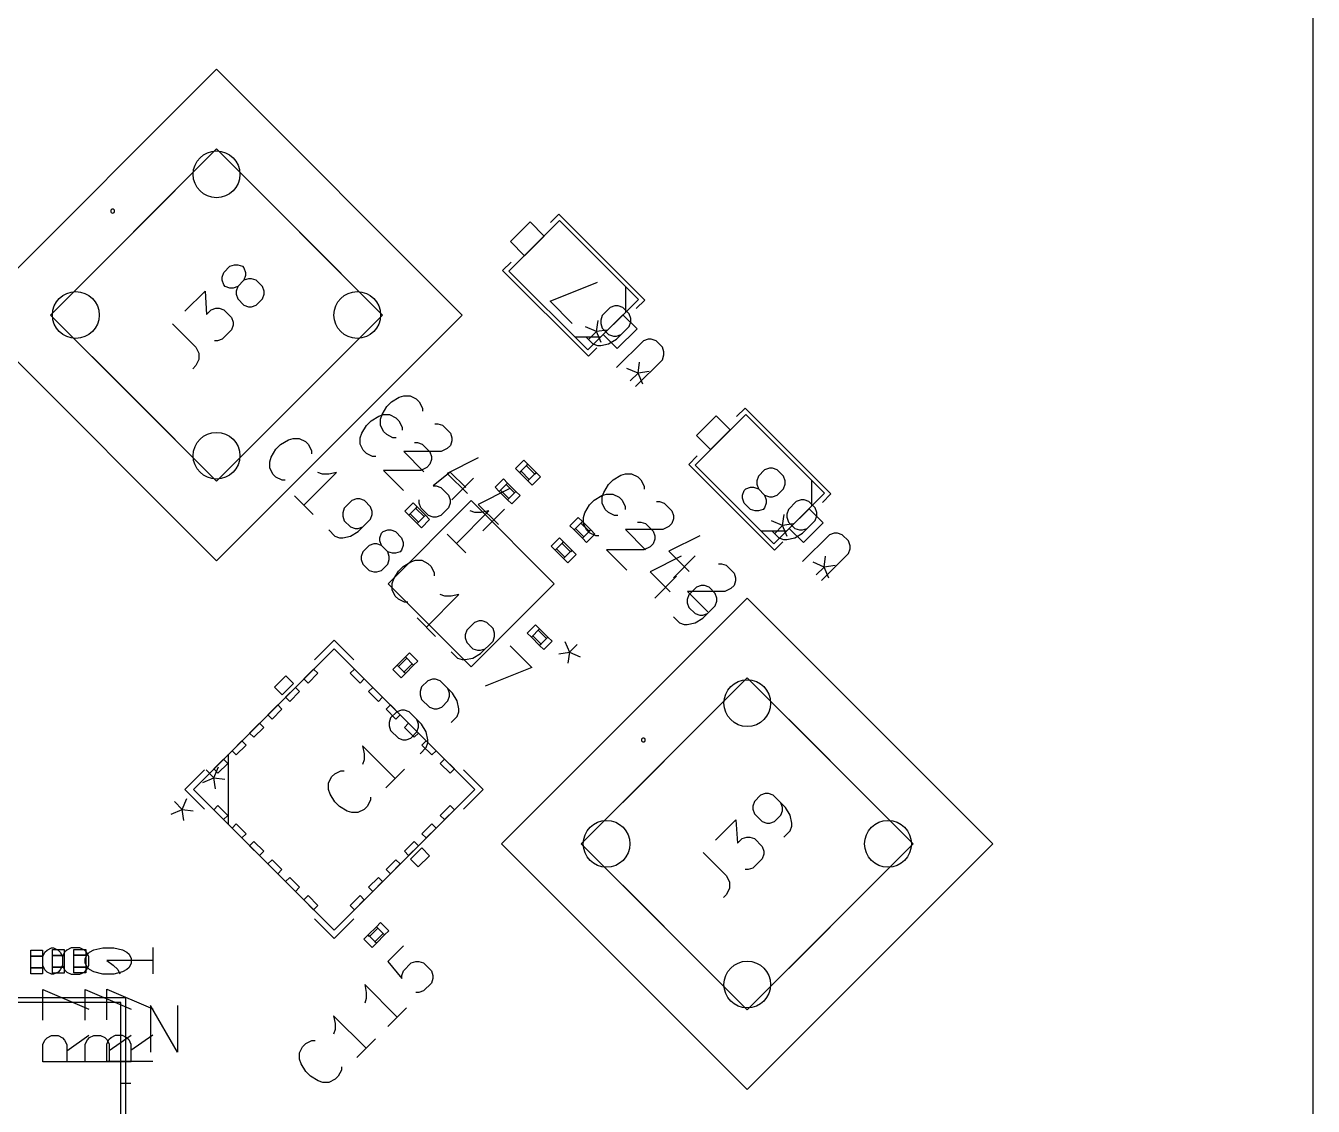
# Model space of a CAD drawing. Header units: millimetres. Extents: x -1 to 260, y -56 to 300.
# Drawn here: x 227.13 to 260, y 218.91 to 246.49 of the extents above; entities that cross this region are included whole.
import ezdxf

# ---------------------------------------------------------------- set-up
doc = ezdxf.new("R2010")
doc.units = ezdxf.units.MM
for name, color, linetype, true_color in [('Edge.Cuts', 254, 'CONTINUOUS', 0xd0d2cd), ('F.Fab', 9, 'CONTINUOUS', 0xafafaf), ('F.Silkscreen', 41, 'CONTINUOUS', 0xf2eda1)]:
    doc.layers.add(name, color=color, linetype=linetype, true_color=true_color)

msp = doc.modelspace()

# ---------------------------------------------------------------- linework, layer by layer
at = {"layer": 'Edge.Cuts', "linetype": 'CONTINUOUS'}
msp.add_line((260, 0), (260, 300), dxfattribs=at)
at = {"layer": 'Edge.Cuts'}
for centre in [(232, 242.702102), (228.407898, 239.11), (235.592102, 239.11), (232, 235.517898), (245.55, 229.202102), (241.957898, 225.61), (249.142102, 225.61), (245.55, 222.017898)]:
    msp.add_circle(centre, 0.5969, dxfattribs=at)
at = {"layer": 'F.Fab', "linetype": 'CONTINUOUS'}
for p, q in [((225.727963, 239.11), (232, 245.382037)), ((232, 245.382037), (238.272037, 239.11)), ((227.761602, 239.11), (232, 243.348398)), ((232, 243.348398), (236.238398, 239.11)), ((240.759477, 241.521701), (239.46632, 240.228544)), ((240.005135, 241.48578), (239.502241, 240.982886)), ((240.364345, 241.12657), (240.005135, 241.48578)), ((242.771054, 239.510124), (240.759477, 241.521701)), ((239.502241, 240.982886), (239.861451, 240.623676)), ((239.861451, 240.623676), (240.364345, 241.12657)), ((239.46632, 240.228544), (241.477897, 238.216967)), ((242.447765, 239.186835), (242.447765, 239.833413)), ((241.477897, 238.216967), (242.771054, 239.510124)), ((232, 232.837963), (225.727963, 239.11)), ((232, 234.871602), (227.761602, 239.11)), ((236.238398, 239.11), (232, 234.871602)), ((238.272037, 239.11), (232, 232.837963)), ((242.375923, 239.114992), (241.873029, 238.612098)), ((242.735133, 238.755782), (242.375923, 239.114992)), ((241.700681, 238.68683), (241.4193, 238.807422)), ((241.499694, 238.485844), (241.700681, 238.68683)), ((241.700681, 238.68683), (241.740878, 238.968212)), ((241.982062, 238.727028), (241.700681, 238.68683)), ((241.821273, 238.405449), (241.700681, 238.68683)), ((242.232239, 238.252888), (242.735133, 238.755782)), ((241.801186, 238.540256), (241.154608, 238.540256)), ((241.873029, 238.612098), (242.232239, 238.252888)), ((245.510118, 236.57106), (244.216961, 235.277903)), ((244.755776, 236.535139), (244.252882, 236.032245)), ((245.114986, 236.175929), (244.755776, 236.535139)), ((247.521695, 234.559483), (245.510118, 236.57106)), ((244.252882, 236.032245), (244.612092, 235.673035)), ((244.612092, 235.673035), (245.114986, 236.175929)), ((239.632077, 235.192581), (239.844209, 235.404713)), ((239.844209, 235.404713), (239.950275, 235.298647)), ((239.738143, 235.086515), (239.632077, 235.192581)), ((239.950275, 235.298647), (239.738143, 235.086515)), ((239.738143, 235.086515), (239.773498, 235.12187)), ((239.950275, 234.874383), (239.738143, 235.086515)), ((239.773498, 235.12187), (239.98563, 234.909738)), ((239.91492, 235.263292), (239.950275, 235.298647)), ((240.127052, 235.05116), (239.91492, 235.263292)), ((239.950275, 235.298647), (240.162407, 235.086515)), ((239.950275, 234.874383), (240.162407, 235.086515)), ((240.162407, 235.086515), (240.127052, 235.05116)), ((240.162407, 235.086515), (240.268473, 234.980449)), ((244.216961, 235.277903), (246.228538, 233.266326)), ((239.112333, 234.712325), (239.324465, 234.924457)), ((239.218399, 234.606259), (239.112333, 234.712325)), ((239.430531, 234.818391), (239.218399, 234.606259)), ((239.324465, 234.924457), (239.430531, 234.818391)), ((239.395176, 234.783036), (239.430531, 234.818391)), ((239.607308, 234.570904), (239.395176, 234.783036)), ((239.430531, 234.818391), (239.642663, 234.606259)), ((239.98563, 234.909738), (239.950275, 234.874383)), ((240.056341, 234.768317), (239.950275, 234.874383)), ((240.268473, 234.980449), (240.056341, 234.768317)), ((247.198406, 234.236194), (247.198406, 234.882772)), ((239.218399, 234.606259), (239.253754, 234.641614)), ((239.430531, 234.394127), (239.218399, 234.606259)), ((239.253754, 234.641614), (239.465886, 234.429482)), ((239.430531, 234.394127), (239.642663, 234.606259)), ((239.465886, 234.429482), (239.430531, 234.394127)), ((239.536597, 234.288061), (239.430531, 234.394127)), ((239.748729, 234.500193), (239.536597, 234.288061)), ((239.642663, 234.606259), (239.607308, 234.570904)), ((239.642663, 234.606259), (239.748729, 234.500193)), ((246.228538, 233.266326), (247.521695, 234.559483)), ((238.5, 234.37132), (236.37868, 232.25)), ((236.804161, 234.103853), (237.016293, 234.315985)), ((236.910227, 233.997787), (236.804161, 234.103853)), ((237.122359, 234.209919), (236.910227, 233.997787)), ((237.016293, 234.315985), (237.122359, 234.209919)), ((237.087004, 234.174564), (237.122359, 234.209919)), ((237.299136, 233.962432), (237.087004, 234.174564)), ((237.122359, 234.209919), (237.334491, 233.997787)), ((240.62132, 232.25), (238.5, 234.37132)), ((247.126564, 234.164351), (246.62367, 233.661457)), ((247.485774, 233.805141), (247.126564, 234.164351)), ((236.910227, 233.997787), (236.945582, 234.033142)), ((237.122359, 233.785655), (236.910227, 233.997787)), ((236.945582, 234.033142), (237.157714, 233.82101)), ((237.122359, 233.785655), (237.334491, 233.997787)), ((237.157714, 233.82101), (237.122359, 233.785655)), ((237.228425, 233.679589), (237.122359, 233.785655)), ((237.440557, 233.891721), (237.228425, 233.679589)), ((237.334491, 233.997787), (237.299136, 233.962432)), ((237.334491, 233.997787), (237.440557, 233.891721)), ((241.021652, 233.729422), (241.233784, 233.941554)), ((241.127718, 233.623356), (241.021652, 233.729422)), ((241.33985, 233.835488), (241.127718, 233.623356)), ((241.233784, 233.941554), (241.33985, 233.835488)), ((241.304495, 233.800133), (241.33985, 233.835488)), ((241.516627, 233.588001), (241.304495, 233.800133)), ((241.33985, 233.835488), (241.551982, 233.623356)), ((246.451322, 233.736189), (246.169941, 233.856781)), ((246.250335, 233.535203), (246.451322, 233.736189)), ((246.451322, 233.736189), (246.491519, 234.017571)), ((246.732703, 233.776387), (246.451322, 233.736189)), ((246.571914, 233.454808), (246.451322, 233.736189)), ((246.98288, 233.302247), (247.485774, 233.805141)), ((240.541398, 233.209678), (240.75353, 233.42181)), ((240.75353, 233.42181), (240.859596, 233.315744)), ((241.127718, 233.623356), (241.163073, 233.658711)), ((241.33985, 233.411224), (241.127718, 233.623356)), ((241.163073, 233.658711), (241.375205, 233.446579)), ((241.33985, 233.411224), (241.551982, 233.623356)), ((241.375205, 233.446579), (241.33985, 233.411224)), ((241.445916, 233.305158), (241.33985, 233.411224)), ((241.658048, 233.51729), (241.445916, 233.305158)), ((241.551982, 233.623356), (241.516627, 233.588001)), ((241.551982, 233.623356), (241.658048, 233.51729)), ((246.551827, 233.589615), (245.905249, 233.589615)), ((246.62367, 233.661457), (246.98288, 233.302247)), ((240.647464, 233.103612), (240.541398, 233.209678)), ((240.859596, 233.315744), (240.647464, 233.103612)), ((240.647464, 233.103612), (240.682819, 233.138967)), ((240.859596, 232.89148), (240.647464, 233.103612)), ((240.682819, 233.138967), (240.894951, 232.926835)), ((240.824241, 233.280389), (240.859596, 233.315744)), ((241.036373, 233.068257), (240.824241, 233.280389)), ((240.859596, 233.315744), (241.071728, 233.103612)), ((240.859596, 232.89148), (241.071728, 233.103612)), ((241.071728, 233.103612), (241.036373, 233.068257)), ((241.071728, 233.103612), (241.177794, 232.997546)), ((240.894951, 232.926835), (240.859596, 232.89148)), ((240.965662, 232.785414), (240.859596, 232.89148)), ((241.177794, 232.997546), (240.965662, 232.785414)), ((238.5, 230.12868), (236.37868, 232.25)), ((240.62132, 232.25), (238.5, 230.12868)), ((239.277963, 225.61), (245.55, 231.882037)), ((245.55, 231.882037), (251.822037, 225.61)), ((239.930702, 230.992097), (240.142834, 231.204229)), ((240.2489, 231.098163), (240.036768, 230.886031)), ((240.142834, 231.204229), (240.2489, 231.098163)), ((240.213545, 231.062808), (240.2489, 231.098163)), ((240.2489, 231.098163), (240.461032, 230.886031)), ((240.036768, 230.886031), (239.930702, 230.992097)), ((240.036768, 230.886031), (240.072123, 230.921386)), ((240.2489, 230.673899), (240.036768, 230.886031)), ((240.072123, 230.921386), (240.284255, 230.709254)), ((240.425677, 230.850676), (240.213545, 231.062808)), ((240.2489, 230.673899), (240.461032, 230.886031)), ((240.567098, 230.779965), (240.354966, 230.567833)), ((240.461032, 230.886031), (240.425677, 230.850676)), ((240.461032, 230.886031), (240.567098, 230.779965)), ((235, 230.592102), (231.407898, 227)), ((238.592102, 227), (235, 230.592102)), ((236.82, 230.382132), (236.926066, 230.488198)), ((236.926066, 230.488198), (237.138198, 230.276066)), ((240.284255, 230.709254), (240.2489, 230.673899)), ((240.354966, 230.567833), (240.2489, 230.673899)), ((236.501802, 230.063934), (236.607868, 230.17)), ((236.607868, 230.17), (236.82, 230.382132)), ((236.607868, 230.17), (236.82, 229.957868)), ((236.643223, 230.134645), (236.607868, 230.17)), ((236.855355, 230.346777), (236.643223, 230.134645)), ((236.784645, 229.993223), (236.996777, 230.205355)), ((236.82, 230.382132), (236.855355, 230.346777)), ((237.032132, 230.17), (236.82, 230.382132)), ((237.032132, 230.17), (236.82, 229.957868)), ((236.996777, 230.205355), (237.032132, 230.17)), ((237.138198, 230.276066), (237.032132, 230.17)), ((234.227698, 229.8198), (234.479145, 230.071248)), ((234.335461, 229.712037), (234.227698, 229.8198)), ((234.586908, 229.963485), (234.335461, 229.712037)), ((234.479145, 230.071248), (234.586908, 229.963485)), ((235.413092, 229.963485), (235.520855, 230.071248)), ((235.664539, 229.712037), (235.413092, 229.963485)), ((235.520855, 230.071248), (235.772302, 229.8198)), ((235.772302, 229.8198), (235.664539, 229.712037)), ((236.713934, 229.851802), (236.501802, 230.063934)), ((236.82, 229.957868), (236.713934, 229.851802)), ((236.82, 229.957868), (236.784645, 229.993223)), ((241.311602, 225.61), (245.55, 229.848398)), ((245.55, 229.848398), (249.788398, 225.61)), ((233.760725, 229.352827), (234.012172, 229.604274)), ((234.119935, 229.496511), (233.868488, 229.245064)), ((234.012172, 229.604274), (234.119935, 229.496511)), ((235.880065, 229.496511), (235.987828, 229.604274)), ((236.131512, 229.245064), (235.880065, 229.496511)), ((235.987828, 229.604274), (236.239275, 229.352827)), ((233.311712, 228.903814), (233.563159, 229.155261)), ((233.563159, 229.155261), (233.670922, 229.047498)), ((233.868488, 229.245064), (233.760725, 229.352827)), ((236.239275, 229.352827), (236.131512, 229.245064)), ((236.329078, 229.047498), (236.436841, 229.155261)), ((236.436841, 229.155261), (236.688288, 228.903814)), ((233.419475, 228.796051), (233.311712, 228.903814)), ((233.670922, 229.047498), (233.419475, 228.796051)), ((236.580525, 228.796051), (236.329078, 229.047498)), ((236.688288, 228.903814), (236.580525, 228.796051)), ((232.844739, 228.436841), (233.096186, 228.688288)), ((233.203949, 228.580525), (232.952502, 228.329078)), ((233.096186, 228.688288), (233.203949, 228.580525)), ((236.796051, 228.580525), (236.903814, 228.688288)), ((237.047498, 228.329078), (236.796051, 228.580525)), ((236.903814, 228.688288), (237.155261, 228.436841)), ((232.395726, 227.987828), (232.647173, 228.239275)), ((232.754936, 228.131512), (232.503489, 227.880065)), ((232.647173, 228.239275), (232.754936, 228.131512)), ((232.952502, 228.329078), (232.844739, 228.436841)), ((237.155261, 228.436841), (237.047498, 228.329078)), ((237.245064, 228.131512), (237.352827, 228.239275)), ((237.496511, 227.880065), (237.245064, 228.131512)), ((237.352827, 228.239275), (237.604274, 227.987828)), ((232.305923, 226.101974), (232.305923, 227.898026)), ((232.503489, 227.880065), (232.395726, 227.987828)), ((237.604274, 227.987828), (237.496511, 227.880065)), ((231.730657, 227.499057), (231.931643, 227.29807)), ((231.928752, 227.520855), (232.1802, 227.772302)), ((232.036515, 227.413092), (231.928752, 227.520855)), ((231.931643, 227.29807), (232.052235, 227.579451)), ((232.287963, 227.664539), (232.036515, 227.413092)), ((232.1802, 227.772302), (232.287963, 227.664539)), ((237.712037, 227.664539), (237.8198, 227.772302)), ((237.963485, 227.413092), (237.712037, 227.664539)), ((237.8198, 227.772302), (238.071248, 227.520855)), ((238.071248, 227.520855), (237.963485, 227.413092)), ((231.650262, 227.177478), (231.931643, 227.29807)), ((231.971841, 227.016689), (231.931643, 227.29807)), ((231.931643, 227.29807), (232.213025, 227.257873)), ((231.407898, 227), (235, 223.407898)), ((235, 223.407898), (238.592102, 227)), ((231.928752, 226.479145), (232.036515, 226.586908)), ((232.036515, 226.586908), (232.287963, 226.335461)), ((237.712037, 226.335461), (237.963485, 226.586908)), ((237.963485, 226.586908), (238.071248, 226.479145)), ((232.1802, 226.227698), (231.928752, 226.479145)), ((232.287963, 226.335461), (232.1802, 226.227698)), ((237.8198, 226.227698), (237.712037, 226.335461)), ((238.071248, 226.479145), (237.8198, 226.227698)), ((232.395726, 226.012172), (232.503489, 226.119935)), ((232.647173, 225.760725), (232.395726, 226.012172)), ((232.503489, 226.119935), (232.754936, 225.868488)), ((232.754936, 225.868488), (232.647173, 225.760725)), ((237.245064, 225.868488), (237.496511, 226.119935)), ((237.352827, 225.760725), (237.245064, 225.868488)), ((237.604274, 226.012172), (237.352827, 225.760725)), ((237.496511, 226.119935), (237.604274, 226.012172)), ((232.844739, 225.563159), (232.952502, 225.670922)), ((233.096186, 225.311712), (232.844739, 225.563159)), ((232.952502, 225.670922), (233.203949, 225.419475)), ((236.796051, 225.419475), (237.047498, 225.670922)), ((237.155261, 225.563159), (236.903814, 225.311712)), ((237.047498, 225.670922), (237.155261, 225.563159)), ((245.55, 219.337963), (239.277963, 225.61)), ((245.55, 221.371602), (241.311602, 225.61)), ((249.788398, 225.61), (245.55, 221.371602)), ((251.822037, 225.61), (245.55, 219.337963)), ((233.203949, 225.419475), (233.096186, 225.311712)), ((233.311712, 225.096186), (233.419475, 225.203949)), ((233.419475, 225.203949), (233.670922, 224.952502)), ((236.329078, 224.952502), (236.580525, 225.203949)), ((236.580525, 225.203949), (236.688288, 225.096186)), ((236.903814, 225.311712), (236.796051, 225.419475)), ((233.563159, 224.844739), (233.311712, 225.096186)), ((233.670922, 224.952502), (233.563159, 224.844739)), ((236.436841, 224.844739), (236.329078, 224.952502)), ((236.688288, 225.096186), (236.436841, 224.844739)), ((233.760725, 224.647173), (233.868488, 224.754936)), ((234.012172, 224.395726), (233.760725, 224.647173)), ((233.868488, 224.754936), (234.119935, 224.503489)), ((235.880065, 224.503489), (236.131512, 224.754936)), ((236.239275, 224.647173), (235.987828, 224.395726)), ((236.131512, 224.754936), (236.239275, 224.647173)), ((234.119935, 224.503489), (234.012172, 224.395726)), ((234.227698, 224.1802), (234.335461, 224.287963)), ((234.335461, 224.287963), (234.586908, 224.036515)), ((235.413092, 224.036515), (235.664539, 224.287963)), ((235.664539, 224.287963), (235.772302, 224.1802)), ((235.987828, 224.395726), (235.880065, 224.503489)), ((234.479145, 223.928752), (234.227698, 224.1802)), ((234.586908, 224.036515), (234.479145, 223.928752)), ((235.520855, 223.928752), (235.413092, 224.036515)), ((235.772302, 224.1802), (235.520855, 223.928752)), ((236.079796, 223.495475), (236.185862, 223.601541)), ((236.185862, 223.601541), (236.397994, 223.389409)), ((235.761598, 223.177277), (235.867664, 223.283343)), ((235.867664, 223.283343), (236.079796, 223.495475)), ((235.867664, 223.283343), (236.079796, 223.071211)), ((235.903019, 223.247988), (235.867664, 223.283343)), ((236.115151, 223.46012), (235.903019, 223.247988)), ((236.044441, 223.106566), (236.256573, 223.318698)), ((236.079796, 223.495475), (236.115151, 223.46012)), ((236.291928, 223.283343), (236.079796, 223.495475)), ((236.291928, 223.283343), (236.079796, 223.071211)), ((236.256573, 223.318698), (236.291928, 223.283343)), ((236.397994, 223.389409), (236.291928, 223.283343)), ((227.26, 222.745), (227.26, 222.895)), ((227.26, 222.895), (227.56, 222.895)), ((227.56, 222.895), (227.56, 222.745)), ((227.81, 222.76), (227.81, 222.91)), ((227.81, 222.91), (228.11, 222.91)), ((228.11, 222.91), (228.11, 222.76)), ((228.36, 222.765), (228.36, 222.915)), ((228.36, 222.915), (228.66, 222.915)), ((228.66, 222.915), (228.66, 222.765)), ((235.97373, 222.965145), (235.761598, 223.177277)), ((236.079796, 223.071211), (235.97373, 222.965145)), ((236.079796, 223.071211), (236.044441, 223.106566)), ((227.56, 222.745), (227.26, 222.745)), ((228.11, 222.76), (227.81, 222.76)), ((228.66, 222.765), (228.36, 222.765)), ((227.26, 222.295), (227.26, 222.445)), ((227.26, 222.445), (227.56, 222.445)), ((227.56, 222.295), (227.26, 222.295)), ((227.56, 222.445), (227.56, 222.295)), ((227.81, 222.31), (227.81, 222.46)), ((227.81, 222.46), (228.11, 222.46)), ((228.11, 222.31), (227.81, 222.31)), ((228.11, 222.46), (228.11, 222.31)), ((228.36, 222.315), (228.36, 222.465)), ((228.36, 222.465), (228.66, 222.465)), ((228.66, 222.315), (228.36, 222.315)), ((228.66, 222.465), (228.66, 222.315)), ((229.556, 221.556), (222.444, 221.556)), ((229.556, 214.444), (229.556, 221.556)), ((230.99963, 220.288338), (230.317459, 221.482138)), ((230.317459, 221.482138), (230.317459, 220.288338)), ((230.99963, 221.482138), (230.99963, 220.288338))]:
    msp.add_line(p, q, dxfattribs=at)
at = {"layer": 'F.Fab'}
for centre in [(232, 242.702102), (228.407898, 239.11), (235.592102, 239.11), (232, 235.517898), (245.55, 229.202102), (241.957898, 225.61), (249.142102, 225.61), (245.55, 222.017898)]:
    msp.add_circle(centre, 0.5969, dxfattribs=at)
at = {"layer": 'F.Silkscreen', "linetype": 'CONTINUOUS'}
for p, q in [((228.820141, 240.168539), (230.941461, 242.289859)), ((233.058539, 242.289859), (235.179859, 240.168539)), ((240.741516, 241.683346), (240.52599, 241.46782)), ((242.932699, 239.492163), (240.741516, 241.683346)), ((232.183351, 240.194352), (232.341814, 240.352815)), ((232.341814, 240.352815), (232.460661, 240.392431)), ((232.460661, 240.392431), (232.539893, 240.392431)), ((232.539893, 240.392431), (232.65874, 240.352815)), ((232.65874, 240.352815), (232.698356, 240.313199)), ((232.698356, 240.313199), (232.737972, 240.194352)), ((239.520201, 240.462031), (239.304675, 240.246505)), ((232.143735, 240.075505), (232.183351, 240.194352)), ((232.143735, 239.996273), (232.143735, 240.075505)), ((232.183351, 239.877426), (232.143735, 239.996273)), ((232.698356, 239.996273), (232.539893, 239.83781)), ((232.737972, 240.11512), (232.698356, 239.996273)), ((232.817203, 240.035889), (232.698356, 239.996273)), ((232.737972, 240.194352), (232.737972, 240.11512)), ((232.896435, 240.035889), (232.817203, 240.035889)), ((233.015282, 239.996273), (232.896435, 240.035889)), ((233.173745, 239.83781), (233.015282, 239.996273)), ((239.304675, 240.246505), (241.495858, 238.055322)), ((231.192957, 239.203958), (231.707962, 239.718963)), ((231.707962, 239.718963), (231.747578, 239.124726)), ((232.222967, 239.83781), (232.183351, 239.877426)), ((232.341814, 239.798194), (232.222967, 239.83781)), ((232.421046, 239.798194), (232.341814, 239.798194)), ((232.539893, 239.83781), (232.421046, 239.798194)), ((232.539893, 239.83781), (232.500277, 239.718963)), ((232.500277, 239.718963), (232.500277, 239.639731)), ((232.500277, 239.639731), (232.539893, 239.520884)), ((233.213361, 239.718963), (233.173745, 239.83781)), ((233.173745, 239.520884), (233.213361, 239.639731)), ((233.213361, 239.639731), (233.213361, 239.718963)), ((240.516846, 239.461773), (241.727385, 239.945988)), ((232.539893, 239.520884), (232.698356, 239.362421)), ((232.698356, 239.362421), (232.817203, 239.322805)), ((232.817203, 239.322805), (232.896435, 239.322805)), ((232.896435, 239.322805), (233.015282, 239.362421)), ((233.015282, 239.362421), (233.173745, 239.520884)), ((241.081764, 238.896855), (240.516846, 239.461773)), ((242.171249, 239.340719), (242.050195, 239.300367)), ((242.251952, 239.340719), (242.171249, 239.340719)), ((242.373005, 239.300367), (242.251952, 239.340719)), ((242.717173, 239.276637), (242.932699, 239.492163)), ((231.747578, 239.124726), (231.866425, 239.243574)), ((231.866425, 239.243574), (231.985272, 239.283189)), ((231.985272, 239.283189), (232.064504, 239.283189)), ((232.064504, 239.283189), (232.183351, 239.243574)), ((232.183351, 239.243574), (232.38143, 239.045495)), ((232.38143, 239.045495), (232.421046, 238.926648)), ((241.848439, 239.098611), (241.808087, 238.977557)), ((241.808087, 238.977557), (241.808087, 238.896854)), ((242.050195, 239.300367), (241.848439, 239.098611)), ((242.534411, 239.138962), (242.373005, 239.300367)), ((242.574762, 239.017908), (242.534411, 239.138962)), ((242.574762, 238.937206), (242.574762, 239.017908)), ((230.876031, 238.887032), (231.470268, 238.292796)), ((232.38143, 238.728569), (232.143735, 238.490874)), ((232.421046, 238.847416), (232.38143, 238.728569)), ((232.421046, 238.926648), (232.421046, 238.847416)), ((241.808087, 238.896854), (241.848439, 238.775801)), ((241.848439, 238.775801), (242.009844, 238.614395)), ((242.2116, 238.493342), (242.534411, 238.816152)), ((242.534411, 238.816152), (242.574762, 238.937206)), ((232.024888, 238.451259), (231.945656, 238.451259)), ((232.143735, 238.490874), (232.024888, 238.451259)), ((241.444926, 238.533693), (241.606331, 238.372288)), ((241.606331, 238.372288), (241.727385, 238.331936)), ((241.727385, 238.331936), (241.808087, 238.331936)), ((241.808087, 238.331936), (242.009844, 238.372288)), ((242.009844, 238.614395), (242.130898, 238.574044)), ((242.009844, 238.372288), (242.2116, 238.493342)), ((242.130898, 238.574044), (242.2116, 238.574044)), ((242.2116, 238.574044), (242.332654, 238.614395)), ((242.897572, 238.452991), (242.2116, 237.767019)), ((243.018626, 238.493342), (242.897572, 238.452991)), ((243.099328, 238.493342), (243.018626, 238.493342)), ((243.220382, 238.452991), (243.099328, 238.493342)), ((243.381787, 238.291585), (243.220382, 238.452991)), ((228.820141, 238.051461), (230.93934, 235.928019)), ((231.470268, 238.292796), (231.549499, 238.134333)), ((231.549499, 238.134333), (231.549499, 237.97587)), ((233.06066, 235.928019), (235.179859, 238.051461)), ((241.495858, 238.055322), (241.711384, 238.270848)), ((243.422139, 238.170532), (243.381787, 238.291585)), ((243.381787, 237.968775), (243.422139, 238.089829)), ((243.422139, 238.089829), (243.422139, 238.170532)), ((231.470268, 237.817407), (231.391036, 237.738175)), ((231.549499, 237.97587), (231.470268, 237.817407)), ((242.760351, 237.62716), (242.47897, 237.747752)), ((242.695816, 237.282803), (243.381787, 237.968775)), ((242.760351, 237.62716), (242.800548, 237.908542)), ((243.041732, 237.667358), (242.760351, 237.62716)), ((242.559364, 237.426174), (242.760351, 237.62716)), ((242.880943, 237.345779), (242.760351, 237.62716)), ((236.463658, 236.889665), (236.661736, 237.008512)), ((236.661736, 237.008512), (236.780584, 237.048128)), ((236.780584, 237.048128), (236.939047, 237.048128)), ((236.939047, 237.048128), (237.09751, 236.968896)), ((236.225963, 236.572739), (236.34481, 236.770817)), ((236.34481, 236.770817), (236.463658, 236.889665)), ((237.09751, 236.968896), (237.176741, 236.889665)), ((237.176741, 236.889665), (237.255973, 236.731202)), ((237.255973, 236.731202), (237.255973, 236.65197)), ((245.492157, 236.732705), (245.276631, 236.517179)), ((247.68334, 234.541522), (245.492157, 236.732705)), ((235.825066, 236.290561), (235.943914, 236.409409)), ((235.943914, 236.409409), (236.141992, 236.528256)), ((236.141992, 236.528256), (236.26084, 236.567872)), ((236.186347, 236.453891), (236.225963, 236.572739)), ((236.186347, 236.295428), (236.186347, 236.453891)), ((236.26084, 236.567872), (236.419303, 236.567872)), ((236.419303, 236.567872), (236.577766, 236.48864)), ((236.577766, 236.48864), (236.656997, 236.409409)), ((236.656997, 236.409409), (236.736229, 236.250946)), ((235.666603, 235.973635), (235.706219, 236.092483)), ((235.706219, 236.092483), (235.825066, 236.290561)), ((236.265579, 236.136965), (236.186347, 236.295428)), ((236.34481, 236.057734), (236.265579, 236.136965)), ((236.503273, 235.978502), (236.34481, 236.057734)), ((236.736229, 236.250946), (236.736229, 236.171714)), ((237.572899, 236.335044), (237.65213, 236.335044)), ((237.65213, 236.335044), (237.770978, 236.295428)), ((237.770978, 236.295428), (237.969056, 236.09735)), ((237.969056, 236.09735), (238.008672, 235.978502)), ((233.516894, 235.682087), (233.635742, 235.800935)), ((233.635742, 235.800935), (233.83382, 235.919782)), ((233.83382, 235.919782), (233.952668, 235.959398)), ((233.952668, 235.959398), (234.111131, 235.959398)), ((234.111131, 235.959398), (234.269594, 235.880166)), ((234.269594, 235.880166), (234.348825, 235.800935)), ((234.348825, 235.800935), (234.428057, 235.642472)), ((235.666603, 235.815172), (235.666603, 235.973635)), ((235.745835, 235.656709), (235.666603, 235.815172)), ((236.582505, 235.978502), (236.503273, 235.978502)), ((237.053155, 235.854788), (237.132386, 235.854788)), ((237.132386, 235.854788), (237.251234, 235.815172)), ((237.251234, 235.815172), (237.449312, 235.617094)), ((237.889825, 235.701192), (237.731362, 235.62196)), ((237.969056, 235.780423), (237.889825, 235.701192)), ((238.008672, 235.899271), (237.969056, 235.780423)), ((238.008672, 235.978502), (238.008672, 235.899271)), ((233.358431, 235.365161), (233.398047, 235.484009)), ((233.358431, 235.206698), (233.358431, 235.365161)), ((233.398047, 235.484009), (233.516894, 235.682087)), ((234.428057, 235.642472), (234.428057, 235.56324)), ((235.825066, 235.577478), (235.745835, 235.656709)), ((235.983529, 235.498246), (235.825066, 235.577478)), ((236.062761, 235.498246), (235.983529, 235.498246)), ((237.731362, 235.62196), (236.780584, 235.62196)), ((236.780584, 235.62196), (237.295589, 235.106956)), ((237.449312, 235.617094), (237.488928, 235.498246)), ((237.488928, 235.419015), (237.449312, 235.300167)), ((237.488928, 235.498246), (237.488928, 235.419015)), ((238.68214, 235.463497), (237.889825, 235.06734)), ((244.270842, 235.51139), (244.055316, 235.295864)), ((233.437663, 235.048235), (233.358431, 235.206698)), ((233.516894, 234.969004), (233.437663, 235.048235)), ((234.229978, 234.25592), (235.061909, 235.087851)), ((234.705367, 235.048235), (234.58652, 235.087851)), ((234.86383, 235.048235), (234.705367, 235.048235)), ((235.061909, 235.087851), (234.86383, 235.048235)), ((237.211618, 235.141704), (236.26084, 235.141704)), ((236.26084, 235.141704), (236.775845, 234.6267)), ((237.370081, 235.220936), (237.211618, 235.141704)), ((237.449312, 235.300167), (237.370081, 235.220936)), ((237.964317, 235.102089), (237.528544, 234.745547)), ((237.889825, 235.06734), (238.40483, 234.552335)), ((238.360475, 234.705931), (237.964317, 235.102089)), ((242.320512, 235.018921), (242.43936, 235.058537)), ((242.43936, 235.058537), (242.597823, 235.058537)), ((242.597823, 235.058537), (242.756286, 234.979305)), ((244.055316, 235.295864), (246.246499, 233.104681)), ((245.993808, 235.156753), (245.832403, 234.995348)), ((246.114862, 235.197105), (245.993808, 235.156753)), ((246.195565, 235.197105), (246.114862, 235.197105)), ((246.316619, 235.156753), (246.195565, 235.197105)), ((246.478024, 234.995348), (246.316619, 235.156753)), ((233.675357, 234.889772), (233.516894, 234.969004)), ((233.754589, 234.889772), (233.675357, 234.889772)), ((237.528544, 234.745547), (237.607776, 234.745547)), ((237.607776, 234.745547), (237.726623, 234.705931)), ((237.726623, 234.705931), (237.924702, 234.507852)), ((238.563293, 234.948492), (238.008672, 234.393872)), ((241.884739, 234.583148), (242.003586, 234.781227)), ((242.003586, 234.781227), (242.122434, 234.900074)), ((242.122434, 234.900074), (242.320512, 235.018921)), ((242.756286, 234.979305), (242.835517, 234.900074)), ((242.835517, 234.900074), (242.914749, 234.741611)), ((242.914749, 234.741611), (242.914749, 234.662379)), ((245.509593, 234.672538), (245.630647, 234.712889)), ((245.630647, 234.712889), (245.711349, 234.712889)), ((245.711349, 234.712889), (245.832403, 234.672538)), ((245.832403, 234.995348), (245.792052, 234.874294)), ((245.792052, 234.874294), (245.792052, 234.793592)), ((245.792052, 234.793592), (245.832403, 234.672538)), ((246.518375, 234.874294), (246.478024, 234.995348)), ((246.478024, 234.672538), (246.518375, 234.793592)), ((246.518375, 234.793592), (246.518375, 234.874294)), ((234.467673, 234.018226), (233.992283, 234.493615)), ((235.458067, 234.374767), (235.259988, 234.176688)), ((235.576914, 234.414383), (235.458067, 234.374767)), ((235.656145, 234.414383), (235.576914, 234.414383)), ((235.774993, 234.374767), (235.656145, 234.414383)), ((235.933456, 234.216304), (235.774993, 234.374767)), ((237.172002, 234.309773), (237.172002, 234.389005)), ((237.924702, 234.507852), (237.964317, 234.389005)), ((237.964317, 234.389005), (237.964317, 234.309773)), ((239.474455, 234.671182), (238.68214, 234.275024)), ((241.523332, 234.261483), (241.64218, 234.38033)), ((241.64218, 234.38033), (241.840258, 234.499177)), ((241.840258, 234.499177), (241.959106, 234.538793)), ((241.845123, 234.464301), (241.884739, 234.583148)), ((241.845123, 234.305838), (241.845123, 234.464301)), ((241.959106, 234.538793), (242.117569, 234.538793)), ((242.117569, 234.538793), (242.276032, 234.459561)), ((242.276032, 234.459561), (242.355263, 234.38033)), ((242.355263, 234.38033), (242.434495, 234.221867)), ((245.42889, 234.511133), (245.469242, 234.632187)), ((245.42889, 234.43043), (245.42889, 234.511133)), ((245.469242, 234.309376), (245.42889, 234.43043)), ((245.469242, 234.632187), (245.509593, 234.672538)), ((245.832403, 234.672538), (245.993808, 234.511133)), ((245.993808, 234.511133), (246.03416, 234.390079)), ((245.993808, 234.511133), (246.114862, 234.470781)), ((246.03416, 234.390079), (246.03416, 234.309376)), ((246.114862, 234.470781), (246.195565, 234.470781)), ((246.195565, 234.470781), (246.316619, 234.511133)), ((246.316619, 234.511133), (246.478024, 234.672538)), ((246.921888, 234.390079), (246.800834, 234.349727)), ((247.002591, 234.390079), (246.921888, 234.390079)), ((247.123644, 234.349727), (247.002591, 234.390079)), ((247.467814, 234.325996), (247.68334, 234.541522)), ((235.259988, 234.176688), (235.220372, 234.057841)), ((235.220372, 234.057841), (235.220372, 233.97861)), ((235.973071, 234.097457), (235.933456, 234.216304)), ((235.973071, 234.018225), (235.973071, 234.097457)), ((237.211618, 234.190926), (237.172002, 234.309773)), ((237.409697, 233.992847), (237.211618, 234.190926)), ((237.924702, 234.190926), (237.726623, 233.992847)), ((237.964317, 234.309773), (237.924702, 234.190926)), ((238.122781, 233.279764), (238.954711, 234.111694)), ((238.59817, 234.072079), (238.479322, 234.111694)), ((238.756633, 234.072079), (238.59817, 234.072079)), ((238.68214, 234.275024), (239.197145, 233.76002)), ((238.954711, 234.111694), (238.756633, 234.072079)), ((239.355608, 234.156177), (238.800988, 233.601557)), ((241.364869, 233.944557), (241.404485, 234.063404)), ((241.404485, 234.063404), (241.523332, 234.261483)), ((241.924355, 234.147375), (241.845123, 234.305838)), ((242.003586, 234.068143), (241.924355, 234.147375)), ((242.162049, 233.988912), (242.003586, 234.068143)), ((242.434495, 234.221867), (242.434495, 234.142635)), ((243.231675, 234.345453), (243.310906, 234.345453)), ((243.310906, 234.345453), (243.429754, 234.305838)), ((243.429754, 234.305838), (243.627832, 234.107759)), ((243.627832, 234.107759), (243.667448, 233.988912)), ((245.630647, 234.147971), (245.469242, 234.309376)), ((245.751701, 234.10762), (245.630647, 234.147971)), ((245.832403, 234.10762), (245.751701, 234.10762)), ((245.953457, 234.147971), (245.832403, 234.10762)), ((245.993808, 234.188322), (245.953457, 234.147971)), ((246.03416, 234.309376), (245.993808, 234.188322)), ((246.599078, 234.147971), (246.558726, 234.026917)), ((246.800834, 234.349727), (246.599078, 234.147971)), ((247.28505, 234.188322), (247.123644, 234.349727)), ((247.325401, 234.067268), (247.28505, 234.188322)), ((247.325401, 233.986566), (247.325401, 234.067268)), ((235.220372, 233.97861), (235.259988, 233.859762)), ((235.259988, 233.859762), (235.418451, 233.701299)), ((235.61653, 233.582452), (235.933456, 233.899378)), ((235.933456, 233.899378), (235.973071, 234.018225)), ((237.528544, 233.953232), (237.409697, 233.992847)), ((237.607776, 233.953232), (237.528544, 233.953232)), ((237.726623, 233.992847), (237.607776, 233.953232)), ((241.364869, 233.786094), (241.364869, 233.944557)), ((241.444101, 233.627631), (241.364869, 233.786094)), ((242.241281, 233.988912), (242.162049, 233.988912)), ((242.751421, 233.825709), (242.830652, 233.825709)), ((242.830652, 233.825709), (242.9495, 233.786094)), ((242.9495, 233.786094), (243.147578, 233.588015)), ((243.627832, 233.790833), (243.548601, 233.711601)), ((243.667448, 233.90968), (243.627832, 233.790833)), ((243.667448, 233.988912), (243.667448, 233.90968)), ((246.558726, 234.026917), (246.558726, 233.946214)), ((246.558726, 233.946214), (246.599078, 233.825161)), ((246.599078, 233.825161), (246.760483, 233.663755)), ((246.962239, 233.542702), (247.28505, 233.865512)), ((247.28505, 233.865512), (247.325401, 233.986566)), ((234.86383, 233.622068), (235.022293, 233.463605)), ((235.022293, 233.463605), (235.141141, 233.423989)), ((235.141141, 233.423989), (235.220372, 233.423989)), ((235.220372, 233.423989), (235.418451, 233.463605)), ((235.418451, 233.701299), (235.537298, 233.661684)), ((235.418451, 233.463605), (235.61653, 233.582452)), ((235.537298, 233.661684), (235.61653, 233.661684)), ((235.61653, 233.661684), (235.735377, 233.701299)), ((236.17115, 233.423989), (236.210766, 233.542836)), ((236.17115, 233.344757), (236.17115, 233.423989)), ((236.210766, 233.542836), (236.250382, 233.582452)), ((236.250382, 233.582452), (236.369229, 233.622068)), ((236.369229, 233.622068), (236.448461, 233.622068)), ((236.448461, 233.622068), (236.567308, 233.582452)), ((236.567308, 233.582452), (236.725771, 233.423989)), ((236.725771, 233.423989), (236.765387, 233.305142)), ((238.360475, 233.042069), (237.885086, 233.517458)), ((241.523332, 233.548399), (241.444101, 233.627631)), ((241.681795, 233.469168), (241.523332, 233.548399)), ((241.761027, 233.469168), (241.681795, 233.469168)), ((243.390138, 233.63237), (242.43936, 233.63237)), ((242.43936, 233.63237), (242.954365, 233.117365)), ((243.147578, 233.588015), (243.187194, 233.469168)), ((243.187194, 233.389936), (243.147578, 233.271089)), ((243.187194, 233.469168), (243.187194, 233.389936)), ((243.548601, 233.711601), (243.390138, 233.63237)), ((244.340916, 233.473907), (243.548601, 233.077749)), ((246.195565, 233.583053), (246.35697, 233.421648)), ((246.35697, 233.421648), (246.478024, 233.381296)), ((246.558726, 233.381296), (246.760483, 233.421648)), ((246.760483, 233.663755), (246.881537, 233.623404)), ((246.760483, 233.421648), (246.962239, 233.542702)), ((246.881537, 233.623404), (246.962239, 233.623404)), ((246.962239, 233.623404), (247.083293, 233.663755)), ((247.648211, 233.502351), (246.962239, 232.816379)), ((247.769265, 233.542702), (247.648211, 233.502351)), ((247.849967, 233.542702), (247.769265, 233.542702)), ((247.971021, 233.502351), (247.849967, 233.542702)), ((248.132426, 233.340945), (247.971021, 233.502351)), ((235.735377, 233.067447), (235.695761, 232.9486)), ((235.89384, 233.22591), (235.735377, 233.067447)), ((236.012687, 233.265526), (235.89384, 233.22591)), ((236.091919, 233.265526), (236.012687, 233.265526)), ((236.210766, 233.22591), (236.091919, 233.265526)), ((236.210766, 233.22591), (236.17115, 233.344757)), ((236.369229, 233.067447), (236.210766, 233.22591)), ((236.488076, 233.027831), (236.369229, 233.067447)), ((236.408845, 232.9486), (236.369229, 233.067447)), ((236.686155, 233.067447), (236.567308, 233.027831)), ((236.725771, 233.107063), (236.686155, 233.067447)), ((236.765387, 233.22591), (236.725771, 233.107063)), ((236.765387, 233.305142), (236.765387, 233.22591)), ((242.909884, 233.112626), (241.959106, 233.112626)), ((241.959106, 233.112626), (242.474111, 232.597621)), ((243.068347, 233.191857), (242.909884, 233.112626)), ((243.147578, 233.271089), (243.068347, 233.191857)), ((243.548601, 233.077749), (244.063606, 232.562744)), ((246.246499, 233.104681), (246.462025, 233.320207)), ((246.478024, 233.381296), (246.558726, 233.381296)), ((248.172778, 233.219892), (248.132426, 233.340945)), ((248.132426, 233.018135), (248.172778, 233.139189)), ((248.172778, 233.139189), (248.172778, 233.219892)), ((235.695761, 232.9486), (235.695761, 232.869368)), ((235.695761, 232.869368), (235.735377, 232.750521)), ((235.735377, 232.750521), (235.89384, 232.592058)), ((236.210766, 232.592058), (236.369229, 232.750521)), ((236.369229, 232.750521), (236.408845, 232.869368)), ((236.408845, 232.869368), (236.408845, 232.9486)), ((236.567308, 233.027831), (236.488076, 233.027831)), ((236.762283, 232.689179), (236.960361, 232.808026)), ((236.960361, 232.808026), (237.079209, 232.847642)), ((237.079209, 232.847642), (237.237672, 232.847642)), ((237.237672, 232.847642), (237.396135, 232.76841)), ((237.396135, 232.76841), (237.475366, 232.689179)), ((243.860662, 232.954163), (243.068347, 232.558005)), ((244.222069, 232.958902), (243.667448, 232.404281)), ((244.816305, 232.760823), (244.895537, 232.760823)), ((244.895537, 232.760823), (245.014384, 232.721207)), ((247.510992, 232.676519), (247.229611, 232.797111)), ((247.446455, 232.332163), (248.132426, 233.018135)), ((247.510992, 232.676519), (247.551189, 232.957901)), ((235.89384, 232.592058), (236.012687, 232.552442)), ((236.012687, 232.552442), (236.091919, 232.552442)), ((236.091919, 232.552442), (236.210766, 232.592058)), ((236.524588, 232.372253), (236.643435, 232.570331)), ((236.643435, 232.570331), (236.762283, 232.689179)), ((237.475366, 232.689179), (237.554598, 232.530716)), ((237.554598, 232.530716), (237.554598, 232.451484)), ((243.068347, 232.558005), (243.583352, 232.043)), ((243.741815, 232.439158), (243.187194, 231.884537)), ((245.014384, 232.721207), (245.212463, 232.523128)), ((245.212463, 232.523128), (245.252079, 232.404281)), ((245.252079, 232.404281), (245.252079, 232.325049)), ((247.310005, 232.475533), (247.510992, 232.676519)), ((247.792373, 232.716717), (247.510992, 232.676519)), ((247.631584, 232.395138), (247.510992, 232.676519)), ((236.484972, 232.253405), (236.524588, 232.372253)), ((236.484972, 232.094942), (236.484972, 232.253405)), ((236.564204, 231.936479), (236.484972, 232.094942)), ((244.25682, 232.161847), (244.058741, 231.963768)), ((244.375667, 232.201463), (244.25682, 232.161847)), ((244.454899, 232.201463), (244.375667, 232.201463)), ((244.573746, 232.161847), (244.454899, 232.201463)), ((244.732209, 232.003384), (244.573746, 232.161847)), ((245.133232, 232.126971), (244.974768, 232.047739)), ((245.212463, 232.206202), (245.133232, 232.126971)), ((245.252079, 232.325049), (245.212463, 232.206202)), ((236.643435, 231.857248), (236.564204, 231.936479)), ((236.801898, 231.778016), (236.643435, 231.857248)), ((236.88113, 231.778016), (236.801898, 231.778016)), ((237.356519, 231.144164), (238.18845, 231.976095)), ((237.831908, 231.936479), (237.713061, 231.976095)), ((237.990371, 231.936479), (237.831908, 231.936479)), ((238.18845, 231.976095), (237.990371, 231.936479)), ((244.058741, 231.963768), (244.019125, 231.844921)), ((244.019125, 231.844921), (244.019125, 231.76569)), ((244.019125, 231.76569), (244.058741, 231.646842)), ((244.974768, 232.047739), (244.02399, 232.047739)), ((244.02399, 232.047739), (244.538995, 231.532734)), ((244.771825, 231.884537), (244.732209, 232.003384)), ((244.732209, 231.686458), (244.771825, 231.805305)), ((244.771825, 231.805305), (244.771825, 231.884537)), ((244.058741, 231.646842), (244.217204, 231.488379)), ((244.217204, 231.488379), (244.336051, 231.448764)), ((244.336051, 231.448764), (244.415283, 231.448764)), ((244.415283, 231.369532), (244.732209, 231.686458)), ((244.415283, 231.448764), (244.53413, 231.488379)), ((237.594214, 230.90647), (237.118824, 231.381859)), ((238.584608, 231.263011), (238.386529, 231.064932)), ((238.703455, 231.302627), (238.584608, 231.263011)), ((238.782686, 231.302627), (238.703455, 231.302627)), ((238.901534, 231.263011), (238.782686, 231.302627)), ((239.059997, 231.104548), (238.901534, 231.263011)), ((239.099612, 230.985701), (239.059997, 231.104548)), ((243.662584, 231.409148), (243.821047, 231.250685)), ((243.821047, 231.250685), (243.939894, 231.211069)), ((243.939894, 231.211069), (244.019125, 231.211069)), ((244.019125, 231.211069), (244.217204, 231.250685)), ((244.217204, 231.250685), (244.415283, 231.369532)), ((235, 230.807629), (234.497106, 230.304734)), ((235.502894, 230.304734), (235, 230.807629)), ((238.386529, 231.064932), (238.346913, 230.946085)), ((238.346913, 230.946085), (238.346913, 230.866854)), ((238.346913, 230.866854), (238.386529, 230.748006)), ((238.743071, 230.470696), (239.059997, 230.787622)), ((239.059997, 230.787622), (239.099612, 230.906469)), ((239.099612, 230.906469), (239.099612, 230.985701)), ((240.892507, 230.776392), (241.010533, 230.500997)), ((237.990371, 230.510312), (238.148834, 230.351849)), ((238.386529, 230.748006), (238.544992, 230.589543)), ((238.544992, 230.589543), (238.663839, 230.549928)), ((238.544992, 230.351849), (238.743071, 230.470696)), ((238.663839, 230.549928), (238.743071, 230.549928)), ((238.743071, 230.549928), (238.861918, 230.589543)), ((239.49577, 230.668775), (240.050391, 230.114154)), ((240.735139, 230.461655), (241.010533, 230.500997)), ((241.010533, 230.500997), (240.971191, 230.225603)), ((241.207244, 230.697708), (241.010533, 230.500997)), ((241.010533, 230.500997), (241.285928, 230.382971)), ((238.148834, 230.351849), (238.267682, 230.312233)), ((238.267682, 230.312233), (238.346913, 230.312233)), ((238.346913, 230.312233), (238.544992, 230.351849)), ((240.050391, 230.114154), (238.861918, 229.638765)), ((233.480286, 229.611204), (233.767654, 229.898572)), ((233.767654, 229.898572), (233.96522, 229.701006)), ((237.393797, 229.773412), (237.235334, 229.614949)), ((237.512644, 229.813028), (237.393797, 229.773412)), ((237.591876, 229.813028), (237.512644, 229.813028)), ((237.710723, 229.773412), (237.591876, 229.813028)), ((238.027649, 229.456486), (237.710723, 229.773412)), ((233.677852, 229.413638), (233.480286, 229.611204)), ((233.96522, 229.701006), (233.677852, 229.413638)), ((237.235334, 229.614949), (237.195718, 229.496102)), ((237.195718, 229.496102), (237.195718, 229.41687)), ((237.948418, 229.456486), (237.908802, 229.575333)), ((237.948418, 229.377254), (237.948418, 229.456486)), ((238.146496, 229.258407), (238.027649, 229.456486)), ((237.195718, 229.41687), (237.235334, 229.298023)), ((237.235334, 229.298023), (237.433413, 229.099944)), ((237.750339, 229.099944), (237.908802, 229.258407)), ((237.908802, 229.258407), (237.948418, 229.377254)), ((238.186112, 229.060328), (238.146496, 229.258407)), ((236.443019, 228.822634), (236.403403, 228.703786)), ((236.601482, 228.981097), (236.443019, 228.822634)), ((236.720329, 229.020712), (236.601482, 228.981097)), ((236.799561, 229.020712), (236.720329, 229.020712)), ((236.918408, 228.981097), (236.799561, 229.020712)), ((237.235334, 228.664171), (236.918408, 228.981097)), ((237.433413, 229.099944), (237.55226, 229.060328)), ((237.55226, 229.060328), (237.631492, 229.060328)), ((237.631492, 229.060328), (237.750339, 229.099944)), ((237.988033, 228.703787), (238.146496, 228.86225)), ((238.146496, 228.86225), (238.186112, 228.981097)), ((238.186112, 228.981097), (238.186112, 229.060328)), ((242.370141, 226.668539), (244.491461, 228.789859)), ((246.608539, 228.789859), (248.729859, 226.668539)), ((236.403403, 228.703786), (236.403403, 228.624555)), ((236.403403, 228.624555), (236.443019, 228.505708)), ((236.443019, 228.505708), (236.641098, 228.307629)), ((236.958024, 228.307629), (237.116487, 228.466092)), ((237.156102, 228.664171), (237.116487, 228.783018)), ((237.116487, 228.466092), (237.156102, 228.584939)), ((237.156102, 228.584939), (237.156102, 228.664171)), ((237.354181, 228.466092), (237.235334, 228.664171)), ((237.393797, 228.268013), (237.354181, 228.466092)), ((236.641098, 228.307629), (236.759945, 228.268013)), ((236.759945, 228.268013), (236.839176, 228.268013)), ((236.839176, 228.268013), (236.958024, 228.307629)), ((237.354181, 228.069934), (237.393797, 228.188782)), ((237.393797, 228.188782), (237.393797, 228.268013)), ((236.561866, 227.277619), (235.729935, 228.10955)), ((235.729935, 228.10955), (235.769551, 227.911471)), ((235.769551, 227.911471), (235.769551, 227.753008)), ((237.195718, 227.911471), (237.354181, 228.069934)), ((231.695266, 227.502894), (231.192371, 227)), ((235.016851, 227.396466), (235.175314, 227.475698)), ((235.175314, 227.475698), (235.254546, 227.475698)), ((235.769551, 227.753008), (235.729935, 227.634161)), ((236.79956, 227.515314), (236.324171, 227.039924)), ((238.807629, 227), (238.304734, 227.502894)), ((234.858388, 227.158772), (234.93762, 227.317235)), ((234.858388, 227.000309), (234.858388, 227.158772)), ((234.93762, 227.317235), (235.016851, 227.396466)), ((231.192371, 227), (231.695266, 226.497106)), ((234.898004, 226.881461), (234.858388, 227.000309)), ((235.016851, 226.683383), (234.898004, 226.881461)), ((238.304734, 226.497106), (238.807629, 227)), ((245.891814, 226.852815), (245.733351, 226.694352)), ((246.010661, 226.892431), (245.891814, 226.852815)), ((246.089893, 226.892431), (246.010661, 226.892431)), ((246.20874, 226.852815), (246.089893, 226.892431)), ((246.525666, 226.535889), (246.20874, 226.852815)), ((230.842039, 226.369255), (231.12342, 226.489847)), ((230.922434, 226.690834), (231.12342, 226.489847)), ((231.12342, 226.489847), (231.244012, 226.771228)), ((231.163618, 226.208466), (231.12342, 226.489847)), ((231.12342, 226.489847), (231.404802, 226.44965)), ((235.135699, 226.564535), (235.016851, 226.683383)), ((235.333777, 226.445688), (235.135699, 226.564535)), ((235.769551, 226.485304), (235.611088, 226.406072)), ((235.848782, 226.564535), (235.769551, 226.485304)), ((235.928014, 226.722998), (235.848782, 226.564535)), ((235.928014, 226.80223), (235.928014, 226.722998)), ((245.733351, 226.694352), (245.693735, 226.575505)), ((245.693735, 226.575505), (245.693735, 226.496273)), ((245.693735, 226.496273), (245.733351, 226.377426)), ((246.446435, 226.535889), (246.406819, 226.654736)), ((246.446435, 226.456657), (246.446435, 226.535889)), ((246.644514, 226.33781), (246.525666, 226.535889)), ((235.452625, 226.406072), (235.333777, 226.445688)), ((235.611088, 226.406072), (235.452625, 226.406072)), ((244.742957, 225.703958), (245.257962, 226.218963)), ((245.257962, 226.218963), (245.297578, 225.624726)), ((245.733351, 226.377426), (245.93143, 226.179347)), ((245.93143, 226.179347), (246.050277, 226.139731)), ((246.129509, 226.139731), (246.248356, 226.179347)), ((246.248356, 226.179347), (246.406819, 226.33781)), ((246.406819, 226.33781), (246.446435, 226.456657)), ((246.684129, 226.139731), (246.644514, 226.33781)), ((246.050277, 226.139731), (246.129509, 226.139731)), ((246.48605, 225.78319), (246.644514, 225.941653)), ((246.644514, 225.941653), (246.684129, 226.0605)), ((246.684129, 226.0605), (246.684129, 226.139731)), ((236.954019, 225.218232), (237.241387, 225.505601)), ((237.241387, 225.505601), (237.438953, 225.308035)), ((245.297578, 225.624726), (245.416425, 225.743574)), ((245.416425, 225.743574), (245.535272, 225.783189)), ((245.535272, 225.783189), (245.614504, 225.783189)), ((245.614504, 225.783189), (245.733351, 225.743574)), ((245.733351, 225.743574), (245.93143, 225.545495)), ((245.93143, 225.545495), (245.971046, 225.426648)), ((237.151585, 225.020667), (236.954019, 225.218232)), ((237.438953, 225.308035), (237.151585, 225.020667)), ((244.426031, 225.387032), (245.020268, 224.792796)), ((245.93143, 225.228569), (245.693735, 224.990874)), ((245.971046, 225.347416), (245.93143, 225.228569)), ((245.971046, 225.426648), (245.971046, 225.347416)), ((245.574888, 224.951259), (245.495656, 224.951259)), ((245.693735, 224.990874), (245.574888, 224.951259)), ((242.370141, 224.551461), (244.48934, 222.428019)), ((245.020268, 224.792796), (245.099499, 224.634333)), ((245.099499, 224.634333), (245.099499, 224.47587)), ((246.61066, 222.428019), (248.729859, 224.551461)), ((245.020268, 224.317407), (244.941036, 224.238175)), ((245.099499, 224.47587), (245.020268, 224.317407)), ((234.497106, 223.695266), (235, 223.192371)), ((235, 223.192371), (235.502894, 223.695266)), ((227.617189, 222.842355), (227.673214, 222.89838)), ((227.673214, 222.89838), (227.785264, 222.954405)), ((227.785264, 222.954405), (227.841289, 222.954405)), ((227.841289, 222.954405), (227.95334, 222.89838)), ((227.95334, 222.89838), (228.009365, 222.842355)), ((228.17744, 222.89838), (228.121415, 222.842355)), ((228.289491, 222.954405), (228.17744, 222.89838)), ((228.513591, 222.954405), (228.289491, 222.954405)), ((228.625641, 222.89838), (228.513591, 222.954405)), ((228.681667, 222.842355), (228.625641, 222.89838)), ((228.758214, 222.847355), (228.870264, 222.90338)), ((228.870264, 222.90338), (229.094365, 222.959405)), ((229.094365, 222.959405), (229.374491, 222.959405)), ((229.374491, 222.959405), (229.598591, 222.90338)), ((229.598591, 222.90338), (229.710641, 222.847355)), ((230.372692, 222.964405), (230.372692, 222.292103)), ((236.772438, 223.005602), (236.376281, 222.609445)), ((227.26, 222.445), (227.26, 222.745)), ((227.26, 222.745), (227.56, 222.745)), ((227.56, 222.745), (227.56, 222.445)), ((227.561164, 222.730304), (227.617189, 222.842355)), ((227.561164, 222.506204), (227.561164, 222.730304)), ((227.81, 222.46), (227.81, 222.76)), ((227.81, 222.76), (228.11, 222.76)), ((228.009365, 222.842355), (228.06539, 222.730304)), ((228.121415, 222.842355), (228.06539, 222.730304)), ((228.06539, 222.730304), (228.06539, 222.506204)), ((228.11, 222.76), (228.11, 222.46)), ((228.36, 222.465), (228.36, 222.765)), ((228.36, 222.765), (228.66, 222.765)), ((228.646164, 222.679279), (228.702189, 222.791329)), ((228.646164, 222.567229), (228.646164, 222.679279)), ((228.702189, 222.455179), (228.646164, 222.567229)), ((228.66, 222.765), (228.66, 222.465)), ((228.737692, 222.730304), (228.681667, 222.842355)), ((228.702189, 222.791329), (228.758214, 222.847355)), ((228.737692, 222.506204), (228.737692, 222.730304)), ((230.372692, 222.628254), (229.196164, 222.628254)), ((229.196164, 222.628254), (229.364239, 222.516204)), ((229.710641, 222.847355), (229.766667, 222.791329)), ((229.766667, 222.791329), (229.822692, 222.679279)), ((229.822692, 222.567229), (229.766667, 222.455179)), ((229.822692, 222.679279), (229.822692, 222.567229)), ((236.376281, 222.609445), (236.732823, 222.173671)), ((236.772438, 222.37175), (236.970517, 222.569829)), ((236.970517, 222.569829), (237.089364, 222.609445)), ((237.089364, 222.609445), (237.168596, 222.609445)), ((237.168596, 222.609445), (237.287443, 222.569829)), ((237.287443, 222.569829), (237.485522, 222.37175)), ((227.56, 222.445), (227.26, 222.445)), ((227.617189, 222.394153), (227.561164, 222.506204)), ((227.673214, 222.338128), (227.617189, 222.394153)), ((227.785264, 222.282103), (227.673214, 222.338128)), ((227.841289, 222.282103), (227.785264, 222.282103)), ((228.11, 222.46), (227.81, 222.46)), ((227.95334, 222.338128), (227.841289, 222.282103)), ((228.009365, 222.394153), (227.95334, 222.338128)), ((228.06539, 222.506204), (228.009365, 222.394153)), ((228.06539, 222.506204), (228.121415, 222.394153)), ((228.121415, 222.394153), (228.17744, 222.338128)), ((228.17744, 222.338128), (228.289491, 222.282103)), ((228.289491, 222.282103), (228.513591, 222.282103)), ((228.66, 222.465), (228.36, 222.465)), ((228.513591, 222.282103), (228.625641, 222.338128)), ((228.625641, 222.338128), (228.681667, 222.394153)), ((228.681667, 222.394153), (228.737692, 222.506204)), ((228.758214, 222.399153), (228.702189, 222.455179)), ((228.870264, 222.343128), (228.758214, 222.399153)), ((229.094365, 222.287103), (228.870264, 222.343128)), ((229.374491, 222.287103), (229.094365, 222.287103)), ((229.364239, 222.516204), (229.476289, 222.404153)), ((229.598591, 222.343128), (229.374491, 222.287103)), ((229.476289, 222.404153), (229.532315, 222.292103)), ((229.710641, 222.399153), (229.598591, 222.343128)), ((229.766667, 222.455179), (229.710641, 222.399153)), ((236.732823, 222.252903), (236.772438, 222.37175)), ((236.732823, 222.173671), (236.732823, 222.252903)), ((237.485522, 222.37175), (237.525138, 222.252903)), ((237.525138, 222.252903), (237.525138, 222.173671)), ((227.561164, 221.105575), (227.561164, 221.889927)), ((227.561164, 221.889927), (228.737692, 221.385701)), ((228.646164, 221.110575), (228.646164, 221.894927)), ((228.646164, 221.894927), (229.822692, 221.390701)), ((229.196164, 221.115575), (229.196164, 221.899927)), ((229.196164, 221.899927), (230.372692, 221.395701)), ((236.613975, 221.183277), (235.782044, 222.015208)), ((235.782044, 222.015208), (235.82166, 221.817129)), ((237.485522, 222.054824), (237.287443, 221.856745)), ((237.525138, 222.173671), (237.485522, 222.054824)), ((229.683, 221.683), (222.317, 221.683)), ((229.683, 214.317), (229.683, 221.683)), ((235.82166, 221.658666), (235.782044, 221.539819)), ((235.82166, 221.817129), (235.82166, 221.658666)), ((237.168596, 221.81713), (237.089364, 221.81713)), ((237.287443, 221.856745), (237.168596, 221.81713)), ((230.99963, 220.288338), (230.317459, 221.482138)), ((230.317459, 221.482138), (230.317459, 220.288338)), ((230.99963, 221.482138), (230.99963, 220.288338)), ((236.85167, 221.420972), (236.376281, 220.945583)), ((235.82166, 220.390962), (234.989729, 221.222893)), ((234.989729, 221.222893), (235.029345, 221.024814)), ((235.029345, 221.024814), (235.029345, 220.866351)), ((227.561164, 220.489298), (227.617189, 220.601349)), ((227.617189, 220.601349), (227.673214, 220.657374)), ((227.673214, 220.657374), (227.785264, 220.713399)), ((227.785264, 220.713399), (227.95334, 220.713399)), ((227.95334, 220.713399), (228.06539, 220.657374)), ((228.06539, 220.657374), (228.121415, 220.601349)), ((228.121415, 220.601349), (228.17744, 220.489298)), ((228.737692, 220.713399), (228.17744, 220.321223)), ((228.646164, 220.494298), (228.702189, 220.606349)), ((228.702189, 220.606349), (228.758214, 220.662374)), ((228.758214, 220.662374), (228.870264, 220.718399)), ((228.870264, 220.718399), (229.03834, 220.718399)), ((229.03834, 220.718399), (229.15039, 220.662374)), ((229.15039, 220.662374), (229.206415, 220.606349)), ((229.196164, 220.499298), (229.252189, 220.611349)), ((229.206415, 220.606349), (229.26244, 220.494298)), ((229.252189, 220.611349), (229.308214, 220.667374)), ((229.822692, 220.718399), (229.26244, 220.326223)), ((229.308214, 220.667374), (229.420264, 220.723399)), ((229.420264, 220.723399), (229.58834, 220.723399)), ((229.58834, 220.723399), (229.70039, 220.667374)), ((229.70039, 220.667374), (229.756415, 220.611349)), ((229.756415, 220.611349), (229.81244, 220.499298)), ((230.372692, 220.723399), (229.81244, 220.331223)), ((234.276645, 220.509809), (234.435108, 220.589041)), ((234.435108, 220.589041), (234.51434, 220.589041)), ((235.029345, 220.866351), (234.989729, 220.747504)), ((236.059354, 220.628657), (235.583965, 220.153267)), ((227.561164, 220.041097), (227.561164, 220.489298)), ((228.17744, 220.489298), (228.17744, 220.041097)), ((228.646164, 220.046097), (228.646164, 220.494298)), ((229.196164, 220.051097), (229.196164, 220.499298)), ((229.26244, 220.494298), (229.26244, 220.046097)), ((229.81244, 220.499298), (229.81244, 220.051097)), ((234.118182, 220.272115), (234.197414, 220.430578)), ((234.118182, 220.113652), (234.118182, 220.272115)), ((234.197414, 220.430578), (234.276645, 220.509809)), ((228.737692, 220.041097), (227.561164, 220.041097)), ((229.822692, 220.046097), (228.646164, 220.046097)), ((230.372692, 220.051097), (229.196164, 220.051097)), ((234.157798, 219.994804), (234.118182, 220.113652)), ((234.276645, 219.796726), (234.157798, 219.994804)), ((235.187808, 219.915573), (235.187808, 219.836341)), ((234.395493, 219.677878), (234.276645, 219.796726)), ((234.593571, 219.559031), (234.395493, 219.677878)), ((235.029345, 219.598647), (234.870882, 219.519415)), ((235.108576, 219.677878), (235.029345, 219.598647)), ((235.187808, 219.836341), (235.108576, 219.677878)), ((229.556, 219.4986), (229.81, 219.4986)), ((234.712419, 219.519415), (234.593571, 219.559031)), ((234.870882, 219.519415), (234.712419, 219.519415))]:
    msp.add_line(p, q, dxfattribs=at)
at = {"layer": 'F.Silkscreen'}
for centre in [(232, 242.702102), (228.407898, 239.11), (235.592102, 239.11), (232, 235.517898), (245.55, 229.202102), (241.957898, 225.61), (249.142102, 225.61), (245.55, 222.017898)]:
    msp.add_circle(centre, 0.5969, dxfattribs=at)
for centre, start, end in [((229.34835, 241.76165), -225, -45), ((229.34835, 241.761651), -45.0008103, 135.0008103), ((242.89835, 228.26165), -225, -45), ((242.89835, 228.261651), -45.0008103, 135.0008103)]:
    msp.add_arc(centre, 0.05, start, end, dxfattribs=at)

doc.saveas('drawing.dxf')
